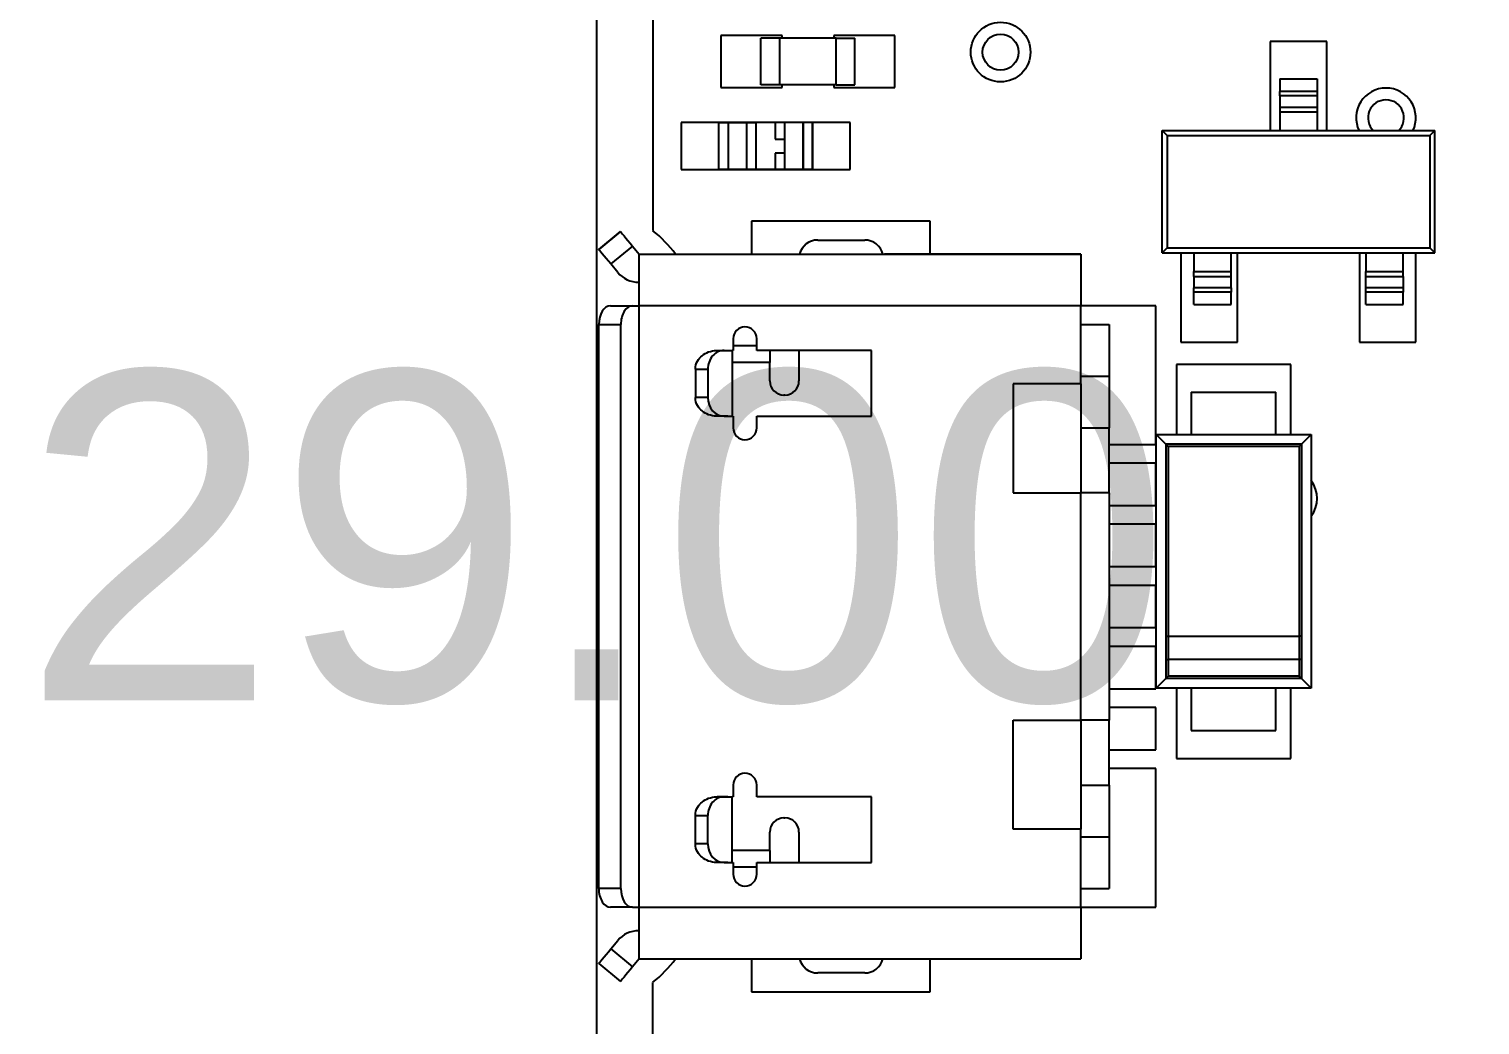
# Model space of a CAD drawing. Extents: x 78 to 182, y 87 to 136.
# Drawn here: x 91.24 to 106.68, y 104.5 to 115.1 of the extents above; entities that cross this region are included whole.
import ezdxf
from ezdxf.enums import TextEntityAlignment as Align

# ---------------------------------------------------------------- set-up
doc = ezdxf.new("R2010")
doc.units = 0
doc.layers.get('0').update_dxf_attribs({"linetype": 'CONTINUOUS'})
for name, color, linetype in [('Dimension001', 7, 'CONTINUOUS'), ('Dimension003', 7, 'CONTINUOUS'), ('View005', 7, 'CONTINUOUS')]:
    doc.layers.add(name, color=color, linetype=linetype)
doc.styles.get("Standard").update_dxf_attribs({"font": 'arial.ttf'})
doc.dimstyles.get("Standard").update_dxf_attribs({"dimscale": 0, "dimtxt": 2.5, "dimasz": 2.5, "dimexe": 1.25, "dimexo": 0.625, "dimtad": 1, "dimtxsty": 'STANDARD', "dimcen": 2.5, "dimazin": 3, "dimtfac": 1, "dimtmove": 0, "dimatfit": 3})

# ---------------------------------------------------------------- blocks, each defined once
blk = doc.blocks.new('*Dimension001')
at = {"color": 0}
for points in [[(83.3583, 128.95), (84.1917, 128.95), (83.775, 123.95)], [(83.3583, 86.95), (84.1917, 86.95), (83.775, 91.95)]]:
    blk.add_solid(points, dxfattribs=at)
at = {"layer": 'Dimension001'}
for p, q in [((112.875, 123.95), (83.775, 123.95)), ((83.775, 91.95), (83.775, 123.95)), ((112.875, 91.95), (83.775, 91.95))]:
    blk.add_line(p, q, dxfattribs=at)
blk.add_text('32.00', height=3.5, dxfattribs=at).set_placement((83.775, 107.95), align=Align.CENTER)
blk = doc.blocks.new('*Dimension003')
at = {"color": 0}
for points in [[(96.8583, 127.45), (97.6917, 127.45), (97.275, 122.45)], [(96.8583, 88.45), (97.6917, 88.45), (97.275, 93.45)]]:
    blk.add_solid(points, dxfattribs=at)
at = {"layer": 'Dimension003'}
for p, q in [((99.375, 122.45), (97.275, 122.45)), ((97.275, 122.45), (97.275, 93.45)), ((99.375, 93.45), (97.275, 93.45))]:
    blk.add_line(p, q, dxfattribs=at)
blk.add_text('29.00', height=3.5, dxfattribs=at).set_placement((97.275, 107.95), align=Align.CENTER)

msp = doc.modelspace()

# ---------------------------------------------------------------- linework, layer by layer
at = {"layer": 'View005'}
for p, q in [((97.875, 123.95), (97.875, 112.95)), ((97.875, 123.95), (97.875, 112.95)), ((99.25, 115.025), (98.6, 115.025)), ((98.6, 115.025), (98.6, 114.475)), ((99.25, 115.025), (98.6, 115.025)), ((98.6, 115.025), (98.6, 114.475)), ((99.25, 115), (99.25, 115.025)), ((99.25, 115), (99.25, 115.025)), ((100.45, 115.025), (99.8, 115.025)), ((99.8, 115.025), (99.8, 115)), ((100.45, 115.025), (99.8, 115.025)), ((99.8, 115.025), (99.8, 115)), ((100.45, 114.475), (100.45, 115.025)), ((100.45, 114.475), (100.45, 115.025)), ((99.225, 115), (99.025, 115)), ((99.025, 114.5), (99.025, 115)), ((99.225, 115), (99.025, 115)), ((99.025, 114.5), (99.025, 115)), ((99.225, 114.5), (99.225, 115)), ((99.825, 115), (99.225, 115)), ((99.225, 114.5), (99.225, 115)), ((99.225, 114.5), (99.225, 115)), ((99.825, 115), (99.225, 115)), ((99.225, 114.5), (99.225, 115)), ((99.825, 114.5), (99.825, 115)), ((99.825, 115), (100.025, 115)), ((99.825, 114.5), (99.825, 115)), ((99.825, 114.5), (99.825, 115)), ((99.825, 115), (100.025, 115)), ((99.825, 114.5), (99.825, 115)), ((100.025, 114.5), (100.025, 115)), ((100.025, 114.5), (100.025, 115)), ((105.044, 114.964), (104.444, 114.964)), ((104.444, 114.964), (104.444, 114.014)), ((105.044, 114.964), (104.444, 114.964)), ((104.444, 114.964), (104.444, 114.014)), ((105.044, 114.014), (105.044, 114.964)), ((105.044, 114.014), (105.044, 114.964)), ((104.544, 114.564), (104.544, 114.432)), ((104.544, 114.564), (104.944, 114.564)), ((104.544, 114.564), (104.544, 114.432)), ((104.544, 114.564), (104.944, 114.564)), ((104.944, 114.564), (104.944, 114.432)), ((104.944, 114.564), (104.944, 114.432)), ((98.6, 114.475), (99.25, 114.475)), ((98.6, 114.475), (99.25, 114.475)), ((99.225, 114.5), (99.025, 114.5)), ((99.225, 114.5), (99.025, 114.5)), ((99.825, 114.5), (99.225, 114.5)), ((99.825, 114.5), (99.225, 114.5)), ((99.25, 114.475), (99.25, 114.5)), ((99.25, 114.475), (99.25, 114.5)), ((99.8, 114.5), (99.8, 114.475)), ((99.8, 114.5), (99.8, 114.475)), ((99.8, 114.475), (100.45, 114.475)), ((99.8, 114.475), (100.45, 114.475)), ((99.825, 114.5), (100.025, 114.5)), ((99.825, 114.5), (100.025, 114.5)), ((104.944, 114.432), (104.544, 114.432)), ((104.944, 114.432), (104.544, 114.432)), ((104.544, 114.386), (104.544, 114.264)), ((104.544, 114.386), (104.544, 114.264)), ((104.944, 114.386), (104.544, 114.386)), ((104.944, 114.386), (104.544, 114.386)), ((104.944, 114.386), (104.944, 114.264)), ((104.944, 114.386), (104.944, 114.264)), ((104.544, 114.264), (104.944, 114.264)), ((104.544, 114.264), (104.944, 114.264)), ((98.875, 114.1), (98.175, 114.1)), ((98.175, 114.1), (98.175, 113.6)), ((98.875, 114.1), (98.175, 114.1)), ((98.175, 114.1), (98.175, 113.6)), ((99.575, 114.1), (98.575, 114.1)), ((98.575, 114.1), (98.975, 114.1)), ((98.575, 114.1), (98.975, 114.1)), ((98.575, 114.1), (98.575, 113.6)), ((98.575, 114.1), (98.575, 113.6)), ((98.575, 114.1), (98.575, 113.6)), ((98.575, 114.1), (98.575, 113.6)), ((99.575, 114.1), (98.575, 114.1)), ((99.575, 114.1), (98.575, 114.1)), ((98.575, 114.1), (98.975, 114.1)), ((98.575, 114.1), (98.975, 114.1)), ((98.575, 114.1), (98.575, 113.6)), ((98.575, 114.1), (98.575, 113.6)), ((98.575, 114.1), (98.575, 113.6)), ((98.575, 114.1), (98.575, 113.6)), ((99.575, 114.1), (98.575, 114.1)), ((98.675, 114.1), (98.675, 113.6)), ((99.475, 114.1), (98.675, 114.1)), ((99.475, 114.1), (98.675, 114.1)), ((98.675, 114.1), (98.675, 113.6)), ((99.475, 114.1), (98.675, 114.1)), ((99.475, 114.1), (98.675, 114.1)), ((98.675, 114.1), (98.675, 113.6)), ((98.675, 114.1), (98.675, 113.6)), ((98.675, 114.1), (98.675, 113.6)), ((99.475, 114.1), (98.675, 114.1)), ((99.475, 114.1), (98.675, 114.1)), ((98.675, 114.1), (98.675, 113.6)), ((99.475, 114.1), (98.675, 114.1)), ((99.475, 114.1), (98.675, 114.1)), ((98.675, 114.1), (98.675, 113.6)), ((98.675, 114.1), (98.675, 113.6)), ((98.875, 113.6), (98.875, 114.1)), ((98.875, 113.6), (98.875, 114.1)), ((99.575, 114.1), (99.175, 114.1)), ((99.575, 114.1), (99.175, 114.1)), ((99.575, 114.1), (99.175, 114.1)), ((99.575, 114.1), (99.175, 114.1)), ((99.975, 114.1), (99.275, 114.1)), ((99.275, 114.1), (99.275, 113.6)), ((99.975, 114.1), (99.275, 114.1)), ((99.275, 114.1), (99.275, 113.6)), ((99.475, 113.6), (99.475, 114.1)), ((99.475, 114.1), (99.475, 113.6)), ((99.475, 113.6), (99.475, 114.1)), ((99.475, 114.1), (99.475, 113.6)), ((99.475, 113.6), (99.475, 114.1)), ((99.475, 114.1), (99.475, 113.6)), ((99.475, 113.6), (99.475, 114.1)), ((99.475, 114.1), (99.475, 113.6)), ((99.575, 113.6), (99.575, 114.1)), ((99.575, 114.1), (99.575, 113.6)), ((99.575, 113.6), (99.575, 114.1)), ((99.575, 114.1), (99.575, 113.6)), ((99.575, 113.6), (99.575, 114.1)), ((99.575, 114.1), (99.575, 113.6)), ((99.575, 113.6), (99.575, 114.1)), ((99.575, 114.1), (99.575, 113.6)), ((99.975, 113.6), (99.975, 114.1)), ((99.975, 113.6), (99.975, 114.1)), ((104.544, 114.214), (104.544, 114.014)), ((104.544, 114.214), (104.544, 114.014)), ((104.544, 114.214), (104.944, 114.214)), ((104.544, 114.214), (104.944, 114.214)), ((104.944, 114.214), (104.944, 114.014)), ((104.944, 114.214), (104.944, 114.014)), ((103.294, 114.014), (103.347, 113.961)), ((103.294, 114.014), (103.629, 114.014)), ((103.294, 112.714), (103.294, 114.014)), ((103.294, 114.014), (103.347, 113.961)), ((103.294, 114.014), (103.629, 114.014)), ((103.294, 112.714), (103.294, 114.014)), ((103.347, 113.961), (106.142, 113.961)), ((103.347, 113.961), (103.347, 112.766)), ((103.347, 113.961), (106.142, 113.961)), ((103.347, 113.961), (103.347, 112.766)), ((103.629, 114.014), (104.029, 114.014)), ((103.629, 114.014), (104.029, 114.014)), ((104.029, 114.014), (104.544, 114.014)), ((104.029, 114.014), (104.544, 114.014)), ((104.544, 114.014), (104.944, 114.014)), ((104.544, 114.014), (104.944, 114.014)), ((104.944, 114.014), (105.459, 114.014)), ((104.944, 114.014), (105.459, 114.014)), ((105.459, 114.014), (105.859, 114.014)), ((105.459, 114.014), (105.859, 114.014)), ((105.859, 114.014), (106.194, 114.014)), ((105.859, 114.014), (106.194, 114.014)), ((106.142, 113.961), (106.194, 114.014)), ((106.142, 113.961), (106.194, 114.014)), ((106.142, 113.961), (106.142, 112.766)), ((106.142, 113.961), (106.142, 112.766)), ((106.194, 112.714), (106.194, 114.014)), ((106.194, 112.714), (106.194, 114.014)), ((98.175, 113.6), (98.875, 113.6)), ((98.175, 113.6), (98.875, 113.6)), ((98.6196, 113.601), (98.6167, 113.601)), ((98.6167, 113.601), (98.6176, 113.601)), ((98.6196, 113.601), (98.6167, 113.601)), ((98.6167, 113.601), (98.6176, 113.601)), ((98.6176, 113.601), (98.6204, 113.601)), ((98.6176, 113.601), (98.6204, 113.601)), ((98.6241, 113.601), (98.6269, 113.601)), ((98.6241, 113.601), (98.6269, 113.601)), ((98.6278, 113.601), (98.6249, 113.601)), ((98.6278, 113.601), (98.6249, 113.601)), ((98.6269, 113.601), (98.6278, 113.601)), ((98.6269, 113.601), (98.6278, 113.601)), ((98.6309, 113.601), (98.6279, 113.601)), ((98.6279, 113.601), (98.6289, 113.601)), ((98.6309, 113.601), (98.6279, 113.601)), ((98.6279, 113.601), (98.6289, 113.601)), ((98.6289, 113.601), (98.6317, 113.601)), ((98.6289, 113.601), (98.6317, 113.601)), ((98.6354, 113.601), (98.6382, 113.601)), ((98.6354, 113.601), (98.6382, 113.601)), ((98.6391, 113.601), (98.6362, 113.601)), ((98.6391, 113.601), (98.6362, 113.601)), ((98.6382, 113.601), (98.6391, 113.601)), ((98.6382, 113.601), (98.6391, 113.601)), ((98.675, 113.6), (99.475, 113.6)), ((98.675, 113.6), (99.475, 113.6)), ((99.475, 113.6), (98.675, 113.6)), ((99.475, 113.6), (98.675, 113.6)), ((98.675, 113.6), (99.475, 113.6)), ((98.675, 113.6), (99.475, 113.6)), ((99.475, 113.6), (98.675, 113.6)), ((99.475, 113.6), (98.675, 113.6)), ((99.275, 113.6), (99.975, 113.6)), ((99.275, 113.6), (99.975, 113.6)), ((100.825, 113.05), (98.925, 113.05)), ((98.925, 113.05), (98.925, 112.7)), ((100.825, 113.05), (98.925, 113.05)), ((98.925, 113.05), (98.925, 112.7)), ((100.825, 112.7), (100.825, 113.05)), ((100.825, 112.7), (100.825, 113.05)), ((97.5309, 112.94), (97.3, 112.748)), ((97.3, 112.748), (97.5309, 112.94)), ((97.5309, 112.94), (97.3, 112.748)), ((97.3, 112.748), (97.5309, 112.94)), ((99.63, 112.85), (100.13, 112.85)), ((99.63, 112.85), (100.13, 112.85)), ((97.6586, 112.786), (97.4277, 112.595)), ((97.6586, 112.786), (97.4277, 112.595)), ((97.6586, 112.786), (97.73, 112.7)), ((97.6586, 112.786), (97.73, 112.7)), ((97.73, 112.7), (102.43, 112.7)), ((97.73, 112.7), (102.43, 112.7)), ((102.43, 112.7), (100.622, 112.7)), ((102.43, 112.7), (100.622, 112.7)), ((103.347, 112.766), (103.294, 112.714)), ((103.347, 112.766), (103.294, 112.714)), ((103.294, 112.714), (103.629, 112.714)), ((103.294, 112.714), (103.629, 112.714)), ((103.347, 112.766), (106.142, 112.766)), ((103.347, 112.766), (106.142, 112.766)), ((103.494, 112.714), (103.494, 111.764)), ((103.494, 112.714), (103.494, 111.764)), ((103.629, 112.714), (104.029, 112.714)), ((103.629, 112.714), (103.629, 112.514)), ((103.629, 112.714), (104.029, 112.714)), ((103.629, 112.714), (103.629, 112.514)), ((104.029, 112.714), (104.544, 112.714)), ((104.029, 112.514), (104.029, 112.714)), ((104.029, 112.714), (104.544, 112.714)), ((104.029, 112.514), (104.029, 112.714)), ((104.094, 111.764), (104.094, 112.714)), ((104.094, 111.764), (104.094, 112.714)), ((104.544, 112.714), (104.944, 112.714)), ((104.544, 112.714), (104.944, 112.714)), ((104.944, 112.714), (105.459, 112.714)), ((104.944, 112.714), (105.459, 112.714)), ((105.394, 112.714), (105.394, 111.764)), ((105.394, 112.714), (105.394, 111.764)), ((105.459, 112.714), (105.859, 112.714)), ((105.459, 112.714), (105.459, 112.514)), ((105.459, 112.714), (105.859, 112.714)), ((105.459, 112.714), (105.459, 112.514)), ((105.859, 112.714), (106.194, 112.714)), ((105.859, 112.514), (105.859, 112.714)), ((105.859, 112.714), (106.194, 112.714)), ((105.859, 112.514), (105.859, 112.714)), ((105.994, 111.764), (105.994, 112.714)), ((105.994, 111.764), (105.994, 112.714)), ((106.142, 112.766), (106.194, 112.714)), ((106.142, 112.766), (106.194, 112.714)), ((97.5021, 112.505), (97.4277, 112.595)), ((97.5021, 112.505), (97.4277, 112.595)), ((97.73, 112.4), (97.7253, 112.4)), ((97.73, 112.4), (97.7253, 112.4)), ((103.629, 112.514), (104.029, 112.514)), ((103.629, 112.514), (104.029, 112.514)), ((103.629, 112.463), (103.629, 112.341)), ((103.629, 112.463), (103.629, 112.341)), ((103.629, 112.463), (104.029, 112.463)), ((103.629, 112.463), (104.029, 112.463)), ((104.029, 112.341), (104.029, 112.463)), ((104.029, 112.341), (104.029, 112.463)), ((105.459, 112.514), (105.859, 112.514)), ((105.459, 112.514), (105.859, 112.514)), ((105.459, 112.341), (105.459, 112.463)), ((105.459, 112.341), (105.459, 112.463)), ((105.459, 112.463), (105.859, 112.463)), ((105.459, 112.463), (105.859, 112.463)), ((105.859, 112.463), (105.859, 112.341)), ((105.859, 112.463), (105.859, 112.341)), ((104.029, 112.341), (103.629, 112.341)), ((104.029, 112.341), (103.629, 112.341)), ((103.629, 112.164), (103.629, 112.295)), ((103.629, 112.164), (103.629, 112.295)), ((104.029, 112.295), (103.629, 112.295)), ((104.029, 112.295), (103.629, 112.295)), ((104.029, 112.164), (104.029, 112.295)), ((104.029, 112.164), (104.029, 112.295)), ((105.859, 112.341), (105.459, 112.341)), ((105.859, 112.341), (105.459, 112.341)), ((105.459, 112.164), (105.459, 112.295)), ((105.459, 112.164), (105.459, 112.295)), ((105.859, 112.295), (105.459, 112.295)), ((105.859, 112.295), (105.459, 112.295)), ((105.859, 112.164), (105.859, 112.295)), ((105.859, 112.164), (105.859, 112.295)), ((97.4247, 112.15), (97.6592, 112.15)), ((97.4247, 112.15), (97.6592, 112.15)), ((97.6592, 112.15), (97.73, 112.15)), ((97.6592, 112.15), (97.73, 112.15)), ((97.73, 105.75), (97.73, 112.15)), ((97.73, 105.75), (97.73, 112.15)), ((102.43, 112.15), (97.73, 112.15)), ((102.43, 112.15), (97.73, 112.15)), ((103.225, 112.15), (102.43, 112.15)), ((102.43, 111.32), (102.43, 112.15)), ((102.43, 111.32), (102.43, 112.15)), ((103.225, 112.15), (102.43, 112.15)), ((103.225, 110.675), (103.225, 112.15)), ((103.225, 110.675), (103.225, 112.15)), ((103.629, 112.164), (104.029, 112.164)), ((103.629, 112.164), (104.029, 112.164)), ((105.459, 112.164), (105.859, 112.164)), ((105.459, 112.164), (105.859, 112.164)), ((97.3, 105.95), (97.3, 111.95)), ((97.3, 105.95), (97.3, 111.95)), ((97.3, 111.95), (97.5345, 111.95)), ((97.3, 111.95), (97.5345, 111.95)), ((97.5345, 105.95), (97.5345, 111.95)), ((97.5345, 105.95), (97.5345, 111.95)), ((102.43, 111.95), (102.73, 111.95)), ((102.43, 111.95), (102.73, 111.95)), ((98.73, 111.8), (98.73, 111.675)), ((98.73, 111.8), (98.73, 111.675)), ((98.98, 111.675), (98.98, 111.8)), ((98.98, 111.675), (98.98, 111.8)), ((103.494, 111.764), (104.094, 111.764)), ((103.494, 111.764), (104.094, 111.764)), ((105.394, 111.764), (105.994, 111.764)), ((105.394, 111.764), (105.994, 111.764)), ((98.5583, 111.675), (98.6334, 111.675)), ((98.5583, 111.675), (98.6334, 111.675)), ((98.6334, 111.675), (98.72, 111.675)), ((98.6334, 111.675), (98.72, 111.675)), ((98.73, 111.675), (98.72, 111.675)), ((98.72, 111.675), (98.72, 110.975)), ((98.73, 111.675), (98.72, 111.675)), ((98.72, 111.675), (98.72, 110.975)), ((98.98, 111.723), (98.73, 111.723)), ((98.98, 111.723), (98.73, 111.723)), ((100.2, 111.675), (98.98, 111.675)), ((100.2, 111.675), (98.98, 111.675)), ((99.43, 111.675), (99.43, 111.35)), ((99.43, 111.675), (99.43, 111.35)), ((100.2, 110.975), (100.2, 111.675)), ((100.2, 110.975), (100.2, 111.675)), ((98.3274, 111.475), (98.3274, 111.175)), ((98.3274, 111.475), (98.3274, 111.175)), ((98.3274, 111.475), (98.4602, 111.475)), ((98.3274, 111.475), (98.4602, 111.475)), ((98.4602, 111.475), (98.4602, 111.175)), ((98.4602, 111.475), (98.4602, 111.175)), ((99.12, 111.546), (98.72, 111.546)), ((99.12, 111.546), (98.72, 111.546)), ((99.12, 111.35), (99.12, 111.546)), ((99.12, 111.35), (99.12, 111.546)), ((104.664, 111.525), (103.445, 111.525)), ((103.445, 111.525), (103.445, 110.78)), ((104.664, 111.525), (103.445, 111.525)), ((103.445, 111.525), (103.445, 110.78)), ((104.664, 110.78), (104.664, 111.525)), ((104.664, 110.78), (104.664, 111.525)), ((102.43, 111.32), (101.71, 111.32)), ((101.71, 111.32), (101.71, 110.16)), ((102.43, 111.32), (101.71, 111.32)), ((101.71, 111.32), (101.71, 110.16)), ((102.43, 111.4), (102.73, 111.4)), ((102.43, 111.4), (102.73, 111.4)), ((102.43, 111.32), (102.43, 110.16)), ((102.43, 111.32), (102.43, 110.16)), ((102.73, 111.4), (102.73, 110.853)), ((102.73, 111.4), (102.73, 110.853)), ((98.4602, 111.175), (98.3274, 111.175)), ((98.4602, 111.175), (98.3274, 111.175)), ((99.28, 111.2), (99.27, 111.2)), ((99.28, 111.2), (99.27, 111.2)), ((103.604, 111.23), (103.604, 110.78)), ((103.604, 111.23), (104.504, 111.23)), ((103.604, 111.23), (103.604, 110.78)), ((103.604, 111.23), (104.504, 111.23)), ((104.504, 110.78), (104.504, 111.23)), ((104.504, 110.78), (104.504, 111.23)), ((98.6738, 110.975), (98.5583, 110.975)), ((98.6334, 110.975), (98.5583, 110.975)), ((98.6738, 110.975), (98.5583, 110.975)), ((98.6334, 110.975), (98.5583, 110.975)), ((98.6334, 110.975), (98.72, 110.975)), ((98.6334, 110.975), (98.72, 110.975)), ((98.72, 110.975), (98.73, 110.975)), ((98.72, 110.975), (98.73, 110.975)), ((98.73, 110.975), (98.73, 110.85)), ((98.73, 110.975), (98.73, 110.85)), ((98.98, 110.85), (98.98, 110.975)), ((98.98, 110.975), (100.2, 110.975)), ((98.98, 110.85), (98.98, 110.975)), ((98.98, 110.975), (100.2, 110.975)), ((102.43, 110.853), (102.73, 110.853)), ((102.43, 110.853), (102.73, 110.853)), ((102.73, 110.16), (102.73, 110.853)), ((102.73, 110.16), (102.73, 110.853)), ((103.332, 110.678), (103.229, 110.78)), ((103.229, 108.08), (103.229, 110.78)), ((103.229, 110.78), (103.604, 110.78)), ((103.332, 110.678), (103.229, 110.78)), ((103.229, 108.08), (103.229, 110.78)), ((103.229, 110.78), (103.604, 110.78)), ((103.604, 110.78), (104.504, 110.78)), ((103.604, 110.78), (104.504, 110.78)), ((104.504, 110.78), (104.879, 110.78)), ((104.504, 110.78), (104.879, 110.78)), ((104.777, 110.678), (104.879, 110.78)), ((104.777, 110.678), (104.879, 110.78)), ((104.879, 110.78), (104.879, 108.08)), ((104.879, 110.78), (104.879, 108.08)), ((102.73, 110.675), (103.225, 110.675)), ((102.73, 110.675), (103.225, 110.675)), ((103.332, 110.678), (103.332, 108.635)), ((104.777, 110.678), (103.332, 110.678)), ((103.332, 110.678), (103.332, 108.635)), ((104.777, 110.678), (103.332, 110.678)), ((103.356, 110.653), (103.356, 108.635)), ((104.752, 110.653), (103.356, 110.653)), ((103.356, 110.653), (103.356, 108.635)), ((104.752, 110.653), (103.356, 110.653)), ((104.752, 110.653), (104.752, 108.635)), ((104.752, 110.653), (104.752, 108.635)), ((104.777, 110.678), (104.777, 108.635)), ((104.777, 110.678), (104.777, 108.635)), ((103.225, 110.475), (102.73, 110.475)), ((103.225, 110.475), (102.73, 110.475)), ((103.225, 110.025), (103.225, 110.475)), ((103.225, 110.025), (103.225, 110.475)), ((101.71, 110.16), (102.43, 110.16)), ((101.71, 110.16), (102.43, 110.16)), ((102.43, 107.74), (102.43, 110.16)), ((102.43, 107.74), (102.43, 110.16)), ((102.73, 110.16), (102.73, 107.74)), ((102.73, 110.16), (102.73, 107.74)), ((102.73, 110.025), (103.225, 110.025)), ((102.73, 110.025), (103.225, 110.025)), ((103.225, 109.825), (102.73, 109.825)), ((103.225, 109.825), (102.73, 109.825)), ((103.225, 109.375), (103.225, 109.825)), ((103.225, 109.375), (103.225, 109.825)), ((102.73, 109.375), (103.225, 109.375)), ((102.73, 109.375), (103.225, 109.375)), ((103.225, 109.175), (102.73, 109.175)), ((103.225, 109.175), (102.73, 109.175)), ((103.225, 108.725), (103.225, 109.175)), ((103.225, 108.725), (103.225, 109.175)), ((102.73, 108.725), (103.225, 108.725)), ((102.73, 108.725), (103.225, 108.725)), ((103.225, 108.525), (102.73, 108.525)), ((103.225, 108.525), (102.73, 108.525)), ((103.225, 108.075), (103.225, 108.525)), ((103.225, 108.075), (103.225, 108.525)), ((103.332, 108.635), (103.332, 108.385)), ((103.332, 108.635), (103.332, 108.385)), ((103.356, 108.635), (103.356, 108.385)), ((103.356, 108.635), (103.356, 108.385)), ((103.356, 108.635), (104.752, 108.635)), ((103.356, 108.635), (104.752, 108.635)), ((104.752, 108.635), (104.752, 108.385)), ((104.752, 108.635), (104.752, 108.385)), ((104.777, 108.635), (104.777, 108.385)), ((104.777, 108.635), (104.777, 108.385)), ((103.332, 108.385), (103.332, 108.182)), ((103.332, 108.385), (103.332, 108.182)), ((103.356, 108.385), (103.356, 108.207)), ((103.356, 108.385), (103.356, 108.207)), ((104.752, 108.385), (103.356, 108.385)), ((104.752, 108.385), (103.356, 108.385)), ((104.752, 108.385), (104.752, 108.207)), ((104.752, 108.385), (104.752, 108.207)), ((104.777, 108.385), (104.777, 108.182)), ((104.777, 108.385), (104.777, 108.182)), ((102.73, 108.075), (103.225, 108.075)), ((102.73, 108.075), (103.225, 108.075)), ((103.332, 108.182), (103.229, 108.08)), ((103.332, 108.182), (103.229, 108.08)), ((103.604, 108.08), (103.229, 108.08)), ((103.604, 108.08), (103.229, 108.08)), ((104.777, 108.182), (103.332, 108.182)), ((104.777, 108.182), (103.332, 108.182)), ((104.752, 108.207), (103.356, 108.207)), ((104.752, 108.207), (103.356, 108.207)), ((103.445, 108.08), (103.445, 107.334)), ((103.445, 108.08), (103.445, 107.334)), ((104.504, 108.08), (103.604, 108.08)), ((103.604, 108.08), (103.604, 107.63)), ((104.504, 108.08), (103.604, 108.08)), ((103.604, 108.08), (103.604, 107.63)), ((104.879, 108.08), (104.504, 108.08)), ((104.504, 107.63), (104.504, 108.08)), ((104.879, 108.08), (104.504, 108.08)), ((104.504, 107.63), (104.504, 108.08)), ((104.664, 107.334), (104.664, 108.08)), ((104.664, 107.334), (104.664, 108.08)), ((104.777, 108.182), (104.879, 108.08)), ((104.777, 108.182), (104.879, 108.08)), ((103.225, 107.875), (102.73, 107.875)), ((103.225, 107.875), (102.73, 107.875)), ((103.225, 107.425), (103.225, 107.875)), ((103.225, 107.425), (103.225, 107.875)), ((101.71, 106.58), (101.71, 107.74)), ((101.71, 107.74), (102.43, 107.74)), ((101.71, 106.58), (101.71, 107.74)), ((101.71, 107.74), (102.43, 107.74)), ((102.43, 107.74), (102.43, 106.58)), ((102.43, 107.74), (102.43, 106.58)), ((102.73, 107.047), (102.73, 107.74)), ((102.73, 107.047), (102.73, 107.74)), ((103.604, 107.63), (104.504, 107.63)), ((103.604, 107.63), (104.504, 107.63)), ((102.73, 107.425), (103.225, 107.425)), ((102.73, 107.425), (103.225, 107.425)), ((103.445, 107.334), (104.664, 107.334)), ((103.445, 107.334), (104.664, 107.334)), ((103.225, 107.225), (102.73, 107.225)), ((103.225, 107.225), (102.73, 107.225)), ((103.225, 105.75), (103.225, 107.225)), ((103.225, 105.75), (103.225, 107.225)), ((98.73, 107.05), (98.73, 106.925)), ((98.73, 107.05), (98.73, 106.925)), ((98.98, 106.925), (98.98, 107.05)), ((98.98, 106.925), (98.98, 107.05)), ((102.43, 107.047), (102.73, 107.047)), ((102.43, 107.047), (102.73, 107.047)), ((102.73, 107.047), (102.73, 106.5)), ((102.73, 107.047), (102.73, 106.5)), ((98.6738, 106.925), (98.5583, 106.925)), ((98.5583, 106.925), (98.6334, 106.925)), ((98.6738, 106.925), (98.5583, 106.925)), ((98.5583, 106.925), (98.6334, 106.925)), ((98.6334, 106.925), (98.72, 106.925)), ((98.6334, 106.925), (98.72, 106.925)), ((98.73, 106.925), (98.72, 106.925)), ((98.72, 106.225), (98.72, 106.925)), ((98.73, 106.925), (98.72, 106.925)), ((98.72, 106.225), (98.72, 106.925)), ((100.2, 106.925), (98.98, 106.925)), ((100.2, 106.925), (98.98, 106.925)), ((100.2, 106.225), (100.2, 106.925)), ((100.2, 106.225), (100.2, 106.925)), ((98.3274, 106.425), (98.3274, 106.725)), ((98.3274, 106.425), (98.3274, 106.725)), ((98.3274, 106.725), (98.4602, 106.725)), ((98.3274, 106.725), (98.4602, 106.725)), ((98.4602, 106.425), (98.4602, 106.725)), ((98.4602, 106.425), (98.4602, 106.725)), ((99.27, 106.7), (99.28, 106.7)), ((99.27, 106.7), (99.28, 106.7)), ((99.12, 106.354), (99.12, 106.55)), ((99.12, 106.354), (99.12, 106.55)), ((99.43, 106.55), (99.43, 106.225)), ((99.43, 106.55), (99.43, 106.225)), ((102.43, 106.58), (101.71, 106.58)), ((102.43, 106.58), (101.71, 106.58)), ((102.43, 105.75), (102.43, 106.58)), ((102.43, 105.75), (102.43, 106.58)), ((98.4602, 106.425), (98.3274, 106.425)), ((98.4602, 106.425), (98.3274, 106.425)), ((102.43, 106.5), (102.73, 106.5)), ((102.43, 106.5), (102.73, 106.5)), ((98.6738, 106.225), (98.5583, 106.225)), ((98.6334, 106.225), (98.5583, 106.225)), ((98.6738, 106.225), (98.5583, 106.225)), ((98.6334, 106.225), (98.5583, 106.225)), ((98.6334, 106.225), (98.72, 106.225)), ((98.6334, 106.225), (98.72, 106.225)), ((99.12, 106.354), (98.72, 106.354)), ((99.12, 106.354), (98.72, 106.354)), ((98.72, 106.225), (98.73, 106.225)), ((98.72, 106.225), (98.73, 106.225)), ((98.73, 106.225), (98.73, 106.1)), ((98.73, 106.225), (98.73, 106.1)), ((98.98, 106.1), (98.98, 106.225)), ((98.98, 106.225), (100.2, 106.225)), ((98.98, 106.1), (98.98, 106.225)), ((98.98, 106.225), (100.2, 106.225)), ((98.98, 106.177), (98.73, 106.177)), ((98.98, 106.177), (98.73, 106.177)), ((97.5345, 105.95), (97.3, 105.95)), ((97.5345, 105.95), (97.3, 105.95)), ((102.43, 105.95), (102.73, 105.95)), ((102.43, 105.95), (102.73, 105.95)), ((97.6592, 105.75), (97.4247, 105.75)), ((97.6592, 105.75), (97.4247, 105.75)), ((97.6592, 105.75), (97.73, 105.75)), ((97.6592, 105.75), (97.73, 105.75)), ((97.73, 105.75), (102.43, 105.75)), ((97.73, 105.75), (102.43, 105.75)), ((102.43, 105.75), (103.225, 105.75)), ((102.43, 105.75), (103.225, 105.75)), ((97.7253, 105.5), (97.73, 105.5)), ((97.7253, 105.5), (97.73, 105.5)), ((97.4277, 105.305), (97.5021, 105.395)), ((97.4277, 105.305), (97.5021, 105.395)), ((97.4277, 105.305), (97.6586, 105.114)), ((97.4277, 105.305), (97.6586, 105.114)), ((97.3, 105.152), (97.5309, 104.96)), ((97.3, 105.152), (97.5309, 104.96)), ((97.73, 105.2), (97.6586, 105.114)), ((97.73, 105.2), (97.6586, 105.114)), ((97.73, 105.2), (102.43, 105.2)), ((97.73, 105.2), (102.43, 105.2)), ((98.925, 105.2), (98.925, 104.85)), ((98.925, 105.2), (98.925, 104.85)), ((100.825, 104.85), (100.825, 105.2)), ((100.825, 104.85), (100.825, 105.2)), ((100.13, 105.05), (99.63, 105.05)), ((100.13, 105.05), (99.63, 105.05)), ((97.875, 99.05), (97.875, 104.95)), ((97.875, 99.05), (97.875, 104.95)), ((98.925, 104.85), (100.825, 104.85)), ((98.925, 104.85), (100.825, 104.85))]:
    msp.add_line(p, q, dxfattribs=at)
for radius in [0.3175, 0.3175, 0.1915, 0.1915]:
    msp.add_circle((101.575, 114.85), radius, dxfattribs=at)
for centre, radius, start, end in [((105.675, 114.15), 0.3175, 90, -154.546), ((105.675, 114.15), 0.3175, 90, -154.546), ((105.675, 114.15), 0.3175, -25.4544, 90), ((105.675, 114.15), 0.3175, -25.4544, 90), ((105.675, 114.15), 0.1915, 90, -134.555), ((105.675, 114.15), 0.1915, 90, -134.555), ((105.675, 114.15), 0.1915, -45.4454, 90), ((105.675, 114.15), 0.1915, -45.4454, 90), ((97.0386, 111.896), 1.3452, 36.6806, 51.5546), ((97.0386, 111.896), 1.3452, 36.6806, 51.5546), ((99.63, 112.65), 0.2, 90, 165.522), ((99.63, 112.65), 0.2, 90, 165.522), ((100.13, 112.65), 0.2, 14.4775, 90), ((100.13, 112.65), 0.2, 14.4775, 90), ((97.7253, 112.69), 0.29, -140.319, -90), ((97.7253, 112.69), 0.29, -140.319, -90), ((98.855, 111.8), 0.125, 0, 180), ((98.855, 111.8), 0.125, 0, 180), ((99.27, 111.35), 0.15, -180, -90), ((99.27, 111.35), 0.15, -180, -90), ((99.28, 111.35), 0.15, -90, 0), ((99.28, 111.35), 0.15, -90, 0), ((98.855, 110.85), 0.125, 180, 0), ((98.855, 110.85), 0.125, 180, 0), ((104.625, 110.1), 0.3175, -36.8088, 36.8088), ((104.625, 110.1), 0.3175, -36.8088, 36.8088), ((98.855, 107.05), 0.125, 0, 180), ((98.855, 107.05), 0.125, 0, 180), ((99.27, 106.55), 0.15, 90, 180), ((99.27, 106.55), 0.15, 90, 180), ((99.28, 106.55), 0.15, 0, 90), ((99.28, 106.55), 0.15, 0, 90), ((98.855, 106.1), 0.125, 180, 0), ((98.855, 106.1), 0.125, 180, 0), ((97.7253, 105.21), 0.29, 90, 140.319), ((97.7253, 105.21), 0.29, 90, 140.319), ((97.0386, 106.004), 1.3452, -51.5546, -36.6806), ((97.0386, 106.004), 1.3452, -51.5546, -36.6806), ((97.0386, 106.004), 1.3452, -51.5546, -36.6806), ((99.63, 105.25), 0.2, -165.522, -90), ((99.63, 105.25), 0.2, -165.522, -90), ((100.13, 105.25), 0.2, -90, -14.4775), ((100.13, 105.25), 0.2, -90, -14.4775)]:
    msp.add_arc(centre, radius, start, end, dxfattribs=at)
for centre, major_axis, ratio, start_param, end_param in [((97.4247, 111.95), (0, 0.2), 0.623744, 0, -4.71239), ((97.4247, 111.95), (0, 0.2), 0.623744, 0, -4.71239), ((97.6592, 111.95), (0, -0.2), 0.623744, 3.14159, 4.71239), ((97.6592, 111.95), (0, -0.2), 0.623744, 3.14159, 4.71239), ((98.6334, 111.475), (0, -0.2), 0.866025, 3.14159, 4.71239), ((98.6334, 111.475), (0, -0.2), 0.866025, 3.14159, 4.71239), ((97.4247, 111.25), (0, 0.2), 0.623744, 1.57079, 1.5708), ((97.4247, 111.25), (0, 0.2), 0.623744, 1.57079, 1.5708), ((98.6334, 111.175), (0, -0.2), 0.866025, 4.71239, 0), ((98.6334, 111.175), (0, -0.2), 0.866025, 4.71239, 0), ((98.6334, 106.725), (0, -0.2), 0.866025, 3.14159, 4.71239), ((98.6334, 106.725), (0, -0.2), 0.866025, 3.14159, 4.71239), ((97.4247, 106.65), (0, -0.2), 0.623744, -1.5708, -1.57079), ((97.4247, 106.65), (0, -0.2), 0.623744, -1.5708, -1.57079), ((98.6334, 106.425), (0, -0.2), 0.866025, 4.71239, 0), ((98.6334, 106.425), (0, -0.2), 0.866025, 4.71239, 0), ((97.4247, 105.95), (0, 0.2), 0.623744, -4.71239, -3.14159), ((97.4247, 105.95), (0, 0.2), 0.623744, -4.71239, -3.14159), ((97.6592, 105.95), (0, -0.2), 0.623744, 4.71239, 0), ((97.6592, 105.95), (0, -0.2), 0.623744, 4.71239, 0)]:
    msp.add_ellipse(centre, major_axis=major_axis, ratio=ratio, start_param=start_param, end_param=end_param, dxfattribs=at)
for points, degree in [([(104.544, 114.386), (104.544, 114.4), (104.544, 114.432)], 2), ([(104.544, 114.386), (104.544, 114.4), (104.544, 114.432)], 2), ([(104.944, 114.432), (104.944, 114.4), (104.944, 114.386)], 2), ([(104.944, 114.432), (104.944, 114.4), (104.944, 114.386)], 2), ([(104.544, 114.264), (104.544, 114.248), (104.544, 114.214)], 2), ([(104.544, 114.264), (104.544, 114.248), (104.544, 114.214)], 2), ([(104.944, 114.264), (104.944, 114.248), (104.944, 114.214)], 2), ([(104.944, 114.264), (104.944, 114.248), (104.944, 114.214)], 2), ([(98.975, 113.6), (98.975, 114.1)], 1), ([(98.975, 113.6), (98.975, 114.1)], 1), ([(98.975, 113.6), (98.975, 114.1)], 1), ([(98.975, 113.6), (98.975, 114.1)], 1), ([(99.175, 114.1), (99.175, 113.925)], 1), ([(99.175, 114.1), (99.175, 113.925)], 1), ([(99.175, 114.1), (99.175, 113.925)], 1), ([(99.175, 114.1), (99.175, 113.925)], 1), ([(99.175, 113.925), (99.275, 113.925)], 1), ([(99.175, 113.925), (99.275, 113.925)], 1), ([(99.175, 113.925), (99.275, 113.925)], 1), ([(99.175, 113.925), (99.275, 113.925)], 1), ([(99.275, 113.775), (99.175, 113.775)], 1), ([(99.175, 113.775), (99.175, 113.6)], 1), ([(99.275, 113.775), (99.175, 113.775)], 1), ([(99.175, 113.775), (99.175, 113.6)], 1), ([(99.275, 113.775), (99.175, 113.775)], 1), ([(99.175, 113.775), (99.175, 113.6)], 1), ([(99.275, 113.775), (99.175, 113.775)], 1), ([(99.175, 113.775), (99.175, 113.6)], 1), ([(98.575, 113.6), (98.975, 113.6)], 1), ([(99.575, 113.6), (98.575, 113.6)], 1), ([(98.575, 113.6), (98.975, 113.6)], 1), ([(99.575, 113.6), (98.575, 113.6)], 1), ([(98.575, 113.6), (98.975, 113.6)], 1), ([(99.575, 113.6), (98.575, 113.6)], 1), ([(98.575, 113.6), (98.975, 113.6)], 1), ([(99.575, 113.6), (98.575, 113.6)], 1), ([(98.7323, 113.601), (98.7323, 113.601)], 1), ([(98.7323, 113.601), (98.7323, 113.601)], 1), ([(98.7362, 113.601), (98.7373, 113.601), (98.7362, 113.601)], 2), ([(98.7362, 113.601), (98.7373, 113.601), (98.7362, 113.601)], 2), ([(98.7553, 113.601), (98.7533, 113.601), (98.7571, 113.601)], 2), ([(98.7553, 113.601), (98.7533, 113.601), (98.7571, 113.601)], 2), ([(98.7588, 113.601), (98.7534, 113.601), (98.7553, 113.601)], 2), ([(98.7588, 113.601), (98.7534, 113.601), (98.7553, 113.601)], 2), ([(98.7601, 113.601), (98.7553, 113.601)], 1), ([(98.7553, 113.601), (98.7601, 113.601)], 1), ([(98.7601, 113.601), (98.7553, 113.601)], 1), ([(98.7553, 113.601), (98.7601, 113.601)], 1), ([(98.7571, 113.601), (98.76, 113.601), (98.7588, 113.601)], 2), ([(98.7571, 113.601), (98.76, 113.601), (98.7588, 113.601)], 2), ([(99.175, 113.6), (99.575, 113.6)], 1), ([(99.175, 113.6), (99.575, 113.6)], 1), ([(99.175, 113.6), (99.575, 113.6)], 1), ([(99.175, 113.6), (99.575, 113.6)], 1), ([(97.5309, 112.94), (97.5295, 112.942), (97.5903, 112.868), (97.6586, 112.786)], 3), ([(97.5309, 112.94), (97.5295, 112.942), (97.5903, 112.868), (97.6586, 112.786)], 3), ([(97.4277, 112.595), (97.3594, 112.677), (97.2986, 112.75), (97.3, 112.748)], 3), ([(97.4277, 112.595), (97.3594, 112.677), (97.2986, 112.75), (97.3, 112.748)], 3), ([(100.622, 112.7), (100.58, 112.7), (100.463, 112.7), (100.34, 112.7)], 3), ([(100.622, 112.7), (100.58, 112.7), (100.463, 112.7), (100.34, 112.7)], 3), ([(103.629, 112.463), (103.629, 112.479), (103.629, 112.514)], 2), ([(103.629, 112.463), (103.629, 112.479), (103.629, 112.514)], 2), ([(104.029, 112.463), (104.029, 112.479), (104.029, 112.514)], 2), ([(104.029, 112.463), (104.029, 112.479), (104.029, 112.514)], 2), ([(105.459, 112.463), (105.459, 112.479), (105.459, 112.514)], 2), ([(105.459, 112.463), (105.459, 112.479), (105.459, 112.514)], 2), ([(105.859, 112.463), (105.859, 112.479), (105.859, 112.514)], 2), ([(105.859, 112.463), (105.859, 112.479), (105.859, 112.514)], 2), ([(103.629, 112.295), (103.629, 112.327), (103.629, 112.341)], 2), ([(103.629, 112.295), (103.629, 112.327), (103.629, 112.341)], 2), ([(104.029, 112.341), (104.029, 112.327), (104.029, 112.295)], 2), ([(104.029, 112.341), (104.029, 112.327), (104.029, 112.295)], 2), ([(105.459, 112.295), (105.459, 112.327), (105.459, 112.341)], 2), ([(105.459, 112.295), (105.459, 112.327), (105.459, 112.341)], 2), ([(105.859, 112.341), (105.859, 112.327), (105.859, 112.295)], 2), ([(105.859, 112.341), (105.859, 112.327), (105.859, 112.295)], 2), ([(99.12, 111.675), (99.12, 111.616), (99.12, 111.546)], 2), ([(99.12, 111.675), (99.12, 111.616), (99.12, 111.546)], 2), ([(103.332, 110.678), (103.336, 110.673), (103.356, 110.653)], 2), ([(103.332, 110.678), (103.336, 110.673), (103.356, 110.653)], 2), ([(104.777, 110.678), (104.772, 110.673), (104.752, 110.653)], 2), ([(104.777, 110.678), (104.772, 110.673), (104.752, 110.653)], 2), ([(103.332, 108.635), (103.336, 108.635), (103.356, 108.635)], 2), ([(103.332, 108.635), (103.336, 108.635), (103.356, 108.635)], 2), ([(104.777, 108.635), (104.772, 108.635), (104.752, 108.635)], 2), ([(104.777, 108.635), (104.772, 108.635), (104.752, 108.635)], 2), ([(103.332, 108.385), (103.336, 108.385), (103.356, 108.385)], 2), ([(103.332, 108.385), (103.336, 108.385), (103.356, 108.385)], 2), ([(104.777, 108.385), (104.772, 108.385), (104.752, 108.385)], 2), ([(104.777, 108.385), (104.772, 108.385), (104.752, 108.385)], 2), ([(103.332, 108.182), (103.336, 108.187), (103.356, 108.207)], 2), ([(103.332, 108.182), (103.336, 108.187), (103.356, 108.207)], 2), ([(104.777, 108.182), (104.772, 108.187), (104.752, 108.207)], 2), ([(104.777, 108.182), (104.772, 108.187), (104.752, 108.207)], 2), ([(99.12, 106.354), (99.12, 106.284), (99.12, 106.225)], 2), ([(99.12, 106.354), (99.12, 106.284), (99.12, 106.225)], 2), ([(97.3, 105.152), (97.2986, 105.15), (97.3594, 105.223), (97.4277, 105.305)], 3), ([(97.3, 105.152), (97.2986, 105.15), (97.3594, 105.223), (97.4277, 105.305)], 3), ([(97.6586, 105.114), (97.5903, 105.032), (97.5295, 104.958), (97.5309, 104.96)], 3), ([(97.6586, 105.114), (97.5903, 105.032), (97.5295, 104.958), (97.5309, 104.96)], 3)]:
    msp.add_open_spline(points, degree=degree, dxfattribs=at)
for points, knots in [([(97.73, 112.15), (97.73, 112.294), (97.73, 112.437), (97.73, 112.539), (97.73, 112.641), (97.73, 112.7), (97.73, 112.7)], [0, 0, 0, 0, 0.785398, 0.785398, 0.785398, 1.5708, 1.5708, 1.5708, 1.5708]), ([(97.73, 112.15), (97.73, 112.294), (97.73, 112.437), (97.73, 112.539), (97.73, 112.641), (97.73, 112.7), (97.73, 112.7)], [0, 0, 0, 0, 0.785398, 0.785398, 0.785398, 1.5708, 1.5708, 1.5708, 1.5708]), ([(102.43, 112.7), (102.43, 112.7), (102.43, 112.641), (102.43, 112.539), (102.43, 112.437), (102.43, 112.294), (102.43, 112.15)], [0, 0, 0, 0, 0.785398, 0.785398, 0.785398, 1.5708, 1.5708, 1.5708, 1.5708]), ([(102.43, 112.7), (102.43, 112.7), (102.43, 112.641), (102.43, 112.539), (102.43, 112.437), (102.43, 112.294), (102.43, 112.15)], [0, 0, 0, 0, 0.785398, 0.785398, 0.785398, 1.5708, 1.5708, 1.5708, 1.5708]), ([(102.73, 111.95), (102.73, 111.95), (102.73, 111.891), (102.73, 111.789), (102.73, 111.687), (102.73, 111.544), (102.73, 111.4)], [0, 0, 0, 0, 0.785398, 0.785398, 0.785398, 1.5708, 1.5708, 1.5708, 1.5708]), ([(102.73, 111.95), (102.73, 111.95), (102.73, 111.891), (102.73, 111.789), (102.73, 111.687), (102.73, 111.544), (102.73, 111.4)], [0, 0, 0, 0, 0.785398, 0.785398, 0.785398, 1.5708, 1.5708, 1.5708, 1.5708]), ([(98.3274, 111.475), (98.3288, 111.545), (98.3608, 111.585), (98.3985, 111.619), (98.4385, 111.651), (98.4873, 111.674), (98.5583, 111.675)], [0, 0, 0, 0, 0.5, 0.5, 0.5, 1, 1, 1, 1]), ([(98.3274, 111.475), (98.3288, 111.545), (98.3608, 111.585), (98.3985, 111.619), (98.4385, 111.651), (98.4873, 111.674), (98.5583, 111.675)], [0, 0, 0, 0, 0.5, 0.5, 0.5, 1, 1, 1, 1]), ([(98.5583, 110.975), (98.4873, 110.976), (98.4385, 110.999), (98.3985, 111.031), (98.3608, 111.065), (98.3288, 111.105), (98.3274, 111.175)], [0, 0, 0, 0, 0.5, 0.5, 0.5, 1, 1, 1, 1]), ([(98.5583, 110.975), (98.4873, 110.976), (98.4385, 110.999), (98.3985, 111.031), (98.3608, 111.065), (98.3288, 111.105), (98.3274, 111.175)], [0, 0, 0, 0, 0.5, 0.5, 0.5, 1, 1, 1, 1]), ([(102.73, 110.16), (102.728, 110.16), (102.699, 110.16), (102.642, 110.16), (102.586, 110.16), (102.509, 110.16), (102.43, 110.16)], [0, 0, 0, 0, 0.785398, 0.785398, 0.785398, 1.5708, 1.5708, 1.5708, 1.5708]), ([(102.73, 110.16), (102.728, 110.16), (102.699, 110.16), (102.642, 110.16), (102.586, 110.16), (102.509, 110.16), (102.43, 110.16)], [0, 0, 0, 0, 0.785398, 0.785398, 0.785398, 1.5708, 1.5708, 1.5708, 1.5708]), ([(102.73, 107.74), (102.728, 107.74), (102.699, 107.74), (102.642, 107.74), (102.586, 107.74), (102.509, 107.74), (102.43, 107.74)], [0, 0, 0, 0, 0.785398, 0.785398, 0.785398, 1.5708, 1.5708, 1.5708, 1.5708]), ([(102.73, 107.74), (102.728, 107.74), (102.699, 107.74), (102.642, 107.74), (102.586, 107.74), (102.509, 107.74), (102.43, 107.74)], [0, 0, 0, 0, 0.785398, 0.785398, 0.785398, 1.5708, 1.5708, 1.5708, 1.5708]), ([(98.3274, 106.725), (98.3288, 106.795), (98.3608, 106.835), (98.3985, 106.869), (98.4385, 106.901), (98.4873, 106.924), (98.5583, 106.925)], [0, 0, 0, 0, 0.5, 0.5, 0.5, 1, 1, 1, 1]), ([(98.3274, 106.725), (98.3288, 106.795), (98.3608, 106.835), (98.3985, 106.869), (98.4385, 106.901), (98.4873, 106.924), (98.5583, 106.925)], [0, 0, 0, 0, 0.5, 0.5, 0.5, 1, 1, 1, 1]), ([(98.5583, 106.225), (98.4873, 106.226), (98.4385, 106.249), (98.3985, 106.281), (98.3608, 106.315), (98.3288, 106.355), (98.3274, 106.425)], [0, 0, 0, 0, 0.5, 0.5, 0.5, 1, 1, 1, 1]), ([(98.5583, 106.225), (98.4873, 106.226), (98.4385, 106.249), (98.3985, 106.281), (98.3608, 106.315), (98.3288, 106.355), (98.3274, 106.425)], [0, 0, 0, 0, 0.5, 0.5, 0.5, 1, 1, 1, 1]), ([(102.73, 106.5), (102.73, 106.356), (102.73, 106.213), (102.73, 106.111), (102.73, 106.009), (102.73, 105.95), (102.73, 105.95)], [0, 0, 0, 0, 0.785398, 0.785398, 0.785398, 1.5708, 1.5708, 1.5708, 1.5708]), ([(102.73, 106.5), (102.73, 106.356), (102.73, 106.213), (102.73, 106.111), (102.73, 106.009), (102.73, 105.95), (102.73, 105.95)], [0, 0, 0, 0, 0.785398, 0.785398, 0.785398, 1.5708, 1.5708, 1.5708, 1.5708]), ([(102.43, 105.95), (102.509, 105.95), (102.586, 105.95), (102.642, 105.95), (102.699, 105.95), (102.728, 105.95), (102.73, 105.95)], [0, 0, 0, 0, 0.785398, 0.785398, 0.785398, 1.5708, 1.5708, 1.5708, 1.5708]), ([(102.43, 105.95), (102.509, 105.95), (102.586, 105.95), (102.642, 105.95), (102.699, 105.95), (102.728, 105.95), (102.73, 105.95)], [0, 0, 0, 0, 0.785398, 0.785398, 0.785398, 1.5708, 1.5708, 1.5708, 1.5708]), ([(97.73, 105.2), (97.73, 105.2), (97.73, 105.259), (97.73, 105.361), (97.73, 105.463), (97.73, 105.606), (97.73, 105.75)], [0, 0, 0, 0, 0.785398, 0.785398, 0.785398, 1.5708, 1.5708, 1.5708, 1.5708]), ([(97.73, 105.2), (97.73, 105.2), (97.73, 105.259), (97.73, 105.361), (97.73, 105.463), (97.73, 105.606), (97.73, 105.75)], [0, 0, 0, 0, 0.785398, 0.785398, 0.785398, 1.5708, 1.5708, 1.5708, 1.5708]), ([(102.43, 105.75), (102.43, 105.606), (102.43, 105.463), (102.43, 105.361), (102.43, 105.259), (102.43, 105.2), (102.43, 105.2)], [0, 0, 0, 0, 0.785398, 0.785398, 0.785398, 1.5708, 1.5708, 1.5708, 1.5708]), ([(102.43, 105.75), (102.43, 105.606), (102.43, 105.463), (102.43, 105.361), (102.43, 105.259), (102.43, 105.2), (102.43, 105.2)], [0, 0, 0, 0, 0.785398, 0.785398, 0.785398, 1.5708, 1.5708, 1.5708, 1.5708])]:
    msp.add_open_spline(points, degree=3, knots=knots, dxfattribs=at)

# ---------------------------------------------------------------- dimensions: what is measured, and where the dimension line sits
at = {"layer": 'Dimension001'}
dim = msp.add_linear_dim(base=(83.775, 107.95), p1=(112.875, 91.95), p2=(112.875, 123.95), angle=90, text='32.00', dimstyle='STANDARD', dxfattribs=at)
dim.commit()
dim.dimension.update_dxf_attribs({"geometry": '*Dimension001', "text_midpoint": (88.775, 107.95)})
at = {"layer": 'Dimension003'}
dim = msp.add_linear_dim(base=(97.275, 107.95), p1=(99.375, 122.45), p2=(99.375, 93.45), angle=90, text='29.00', dimstyle='STANDARD', dxfattribs=at)
dim.commit()
dim.dimension.update_dxf_attribs({"geometry": '*Dimension003', "text_midpoint": (92.275, 107.95)})

doc.saveas('drawing.dxf')
